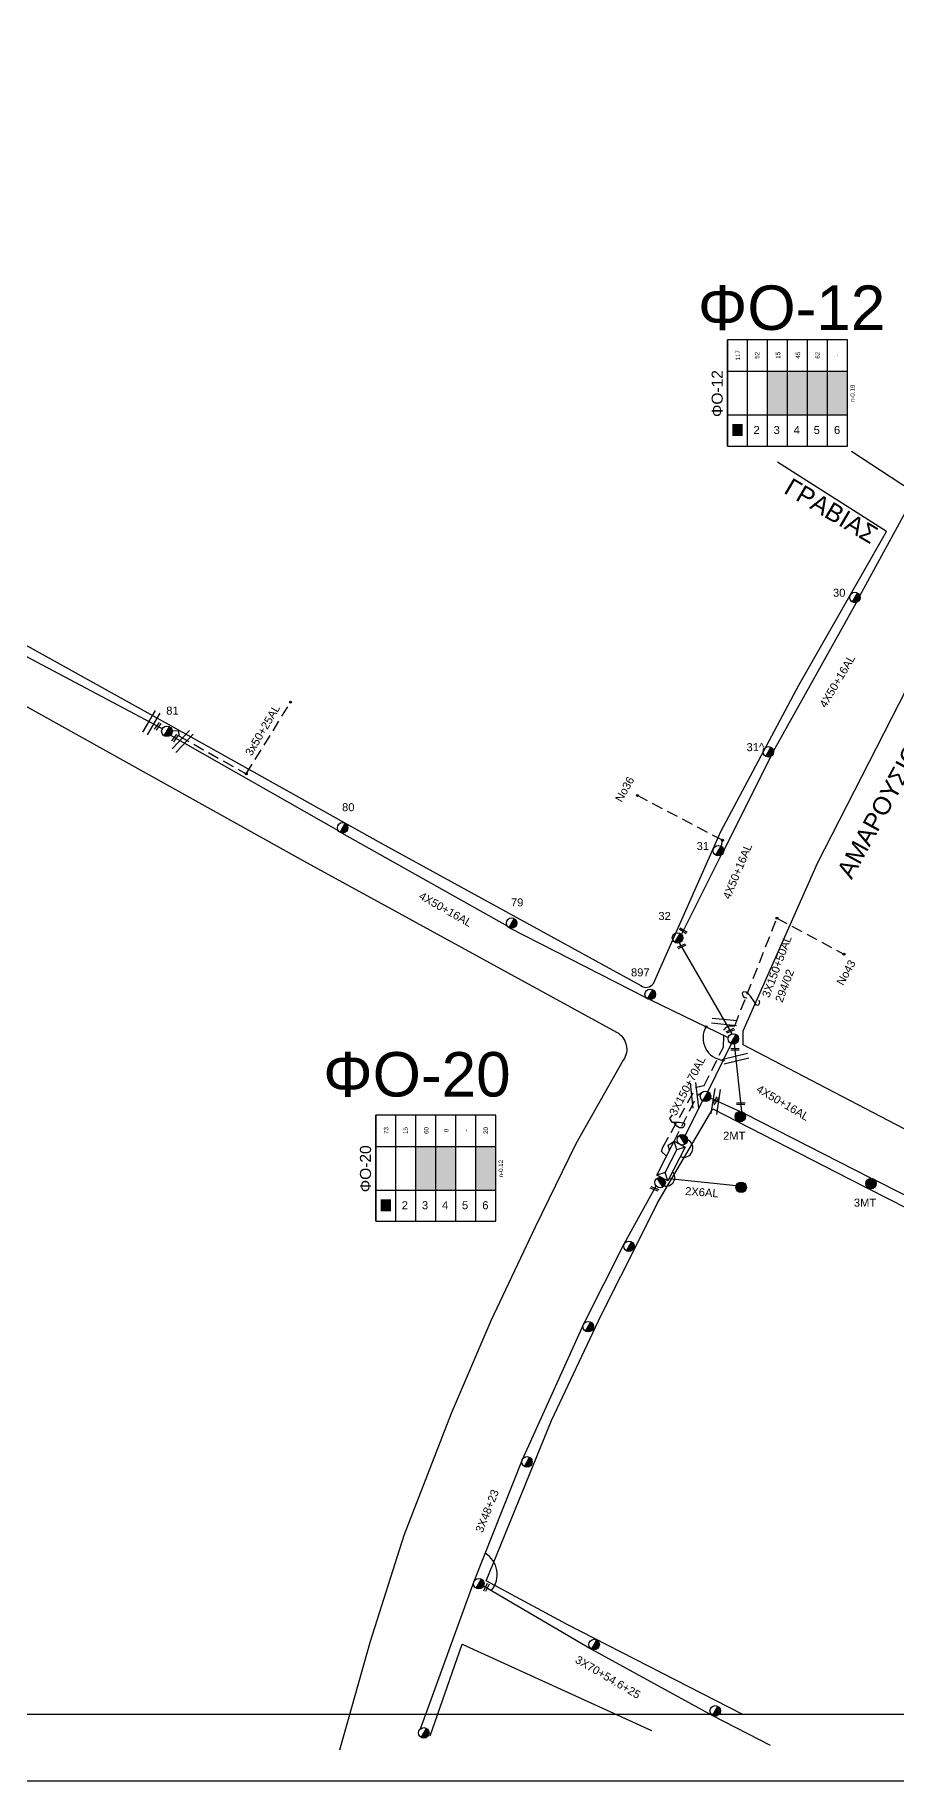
# Model space of a CAD drawing. Header units: millimetres. Extents: x 5016 to 7282, y 2879 to 3911.
# Drawn here: x 5321.5 to 5515.4, y 2878.5 to 3271.3 of the extents above; entities that cross this region are included whole.
import ezdxf
from ezdxf.enums import TextEntityAlignment as Align

# ---------------------------------------------------------------- set-up
doc = ezdxf.new("R2010")
doc.units = ezdxf.units.MM
doc.linetypes.add('DASHED', pattern=[19.05, 12.7, -6.35])
for name, color, linetype in [('Άγνωστα', 7, 'Continuous'), ('Ασφαλειοκιβώτια Χ.Τ 6 αναχωρήσεων', 7, 'Continuous'), ('Ασφαλειοκιβώτια Χ.Τ 9 αναχωρήσεων', 7, 'Continuous'), ('Γέφυρες Εναέριου Δικτύου', 7, 'Continuous'), ('Γυμνά εναέρια ΧΤ και ΦΟΠ (3Φ)   4x50+16AL', 7, 'Continuous'), ('Επιγραφές - Σχήματα', 7, 'Continuous'), ('Καλώδια ΧΤ   2x6AL', 7, 'DASHED'), ('Καλώδια ΧΤ   3x150+50AL', 7, 'DASHED'), ('Μηχανική τομή', 7, 'Continuous'), ('Στύλος Ξύλινος', 7, 'Continuous'), ('Στύλος Ξύλινος @ 1', 7, 'Continuous'), ('Στύλος ΦΜ', 7, 'Continuous'), ('Στύλος ΦΜ @ 1', 7, 'Continuous'), ('Συνδέσεις', 7, 'Continuous'), ('Συνεστραμμένα ΧΤ   3x70+54.6+25 AL', 7, 'SYN_LINE'), ('Τομή', 7, 'Continuous'), ('Υποσταθμός εναέριος 2 στύλων', 7, 'Continuous'), ('Υποσταθμός πόλεως', 7, 'Continuous'), ('Υπόβαθρο ΔΕΗ', 7, 'Continuous'), ('Υπόγεια καλώδια Δικτύου ΧΤ και Παρ. ΧΤ - 3X150+70 AL', 7, 'DASHED')]:
    doc.layers.add(name, color=color, linetype=linetype)
doc.styles.get("Standard").update_dxf_attribs({"font": 'ARIAL.TTF'})
doc.linetypes.add('SYN_LINE', pattern='A,0.5,-0.0001,["/\\/\\/\\/",Standard,S=0.1,R=0,X=0,Y=-0.05],-0.25', length=0.7501)

# ---------------------------------------------------------------- blocks, each defined once
blk = doc.blocks.new('ΥΠΑΡΧΩΝ ΤΣΙΜΕΝΤΕΝΙΟΣ ΣΤΥΛΟΣ')
at = {"layer": 'Στύλος ΦΜ'}
blk.add_hatch(color=7, dxfattribs=at).paths.add_polyline_path([(-1.29, -2.28, 0.574793), (2.62, 0, 0.268822), (1.3, 2.27)])
at = {"layer": 'Στύλος ΦΜ', "color": 7}
blk.add_line((-1.29, -2.28), (1.3, 2.27), dxfattribs=at)
blk.add_circle((0, 0), 2.62, dxfattribs=at)
at = {"layer": 'Στύλος ΦΜ', "flags": 4}
for tag, p in [('ΑΡΙΘΜΟΣ', (-4.68, 8.05)), ('ΤΥΠΟΣ', (-4.91, 3.03))]:
    blk.add_attdef(tag, p, '', height=4, dxfattribs=at)
blk = doc.blocks.new('ΥΠΟΣΤΑΘΜΟΣ ΕΝΑΕΡΙΟΣ ΕΠΙ 2 ΣΤΥΛΩΝ')
at = {"layer": 'Υποσταθμός εναέριος 2 στύλων', "linetype": 'Continuous'}
for points in [[(-11.97, -2.11, 0.574793), (-8.45, -0.07, 0.268822), (-9.64, 1.98)], [(9.68, -2.15, 0.574793), (13.19, -0.1, 0.268822), (12.01, 1.95)]]:
    blk.add_hatch(color=256, dxfattribs=at).paths.add_polyline_path(points)
for p, q in [((-11.97, -2.11), (-9.64, 1.98)), ((9.68, -2.15), (12.01, 1.95))]:
    blk.add_line(p, q, dxfattribs=at)
for centre in [(-10.81, -0.07), (10.84, -0.1)]:
    blk.add_circle(centre, 2.36, dxfattribs=at)
at = {"layer": 'Υποσταθμός πόλεως', "linetype": 'Continuous', "ltscale": 40}
blk.add_lwpolyline([(-8.57, 2.82), (8.57, 2.82), (8.57, -2.82), (-8.57, -2.82)], close=True, dxfattribs=at)
for points in [[(-5.75, 0), (-8.57, 2.82)], [(-8.57, -2.82), (-5.75, 0)], [(-5.75, 0), (5.75, 0)], [(5.75, 0), (8.57, 2.82)], [(8.57, -2.82), (5.75, 0)]]:
    blk.add_lwpolyline(points, dxfattribs=at)
at = {"layer": 'Υποσταθμός εναέριος 2 στύλων', "ltscale": 40, "flags": 1}
for tag, p in [('ΜΕΤΑΣΧΗΜΑΤΙΣΜΟΣ', (14.09, 2.51)), ('ΙΣΧΥΣ', (14.07, -0.28)), ('ΑΡΙΘΜΟΣ', (14.19, -3))]:
    blk.add_attdef(tag, p, '', height=1.8, dxfattribs=at)
blk = doc.blocks.new('ΥΠΑΡΧΩΝ ΞΥΛΙΝΟΣ ΣΤΥΛΟΣ')
at = {"layer": 'Στύλος Ξύλινος'}
h = blk.add_hatch(color=7, dxfattribs=at)
h.paths.add_polyline_path([(-2.62, 0, 0.270008), (-1.29, -2.28), (1.3, 2.27, 0.576266)])
h.paths.add_polyline_path([(-1.29, -2.28, 0.574793), (2.62, 0, 0.268822), (1.3, 2.27)])
at = {"layer": 'Στύλος Ξύλινος', "color": 7}
blk.add_line((-1.29, -2.28), (1.3, 2.27), dxfattribs=at)
blk.add_circle((0, 0), 2.62, dxfattribs=at)
at = {"layer": 'Στύλος Ξύλινος', "flags": 4}
for tag, p in [('ΑΡΙΘΜΟΣ', (-4.91, 8.6)), ('ΤΥΠΟΣ', (-4.85, 3.39))]:
    blk.add_attdef(tag, p, '', height=4, dxfattribs=at)
blk = doc.blocks.new('ΑΣΦΑΛΕΙΟΚΙΒΩΤΙΟ ΥΠΟΣΤΑΘΜΟΥ 6 ΑΝΑΧΩΡΗΣΕΩΝ')
at = {"layer": 'Ασφαλειοκιβώτια Χ.Τ 6 αναχωρήσεων', "ltscale": 40}
for p, q in [((-23.91, 27), (23.91, 27)), ((-9.83, 27), (-9.83, -27)), ((9.83, 27), (9.83, -27)), ((-23.91, 18), (23.91, 18)), ((-23.91, 9), (23.91, 9)), ((-23.91, 0), (23.91, 0)), ((-23.91, -9), (23.91, -9)), ((-23.91, -18), (23.91, -18))]:
    blk.add_line(p, q, dxfattribs=at)
at = {"layer": 'Ασφαλειοκιβώτια Χ.Τ 6 αναχωρήσεων'}
blk.add_lwpolyline([(-23.91, -27), (23.91, -27), (23.91, 27), (-23.91, 27)], close=True, dxfattribs=at)
for s, p in [('1', (-18.47, 23.92)), ('2', (-18.47, 15.35)), ('3', (-18.47, 6.28)), ('4', (-18.47, -2.75)), ('5', (-18.47, -11.76)), ('6', (-18.47, -20.89))]:
    blk.add_text(s, height=3.6, rotation=270, dxfattribs=at).set_placement(p)
at = {"layer": 'Ασφαλειοκιβώτια Χ.Τ 6 αναχωρήσεων', "ltscale": 40}
for tag, height, p in [('ΟΝΟΜΑ', 5, (-0.27, 31.68)), ('ΚΕΙΜΕΝΟ 1', 2, (16.95, 22.41)), ('ΚΕΙΜΕΝΟ 2', 2, (16.95, 13.71)), ('ΚΕΙΜΕΝΟ 3', 2, (16.95, 4.31)), ('ΚΕΙΜΕΝΟ 4', 2, (16.95, -4.67)), ('ΚΕΙΜΕΝΟ 5', 2, (16.95, -13.51)), ('ΚΕΙΜΕΝΟ 6', 2, (16.95, -22.43)), ('ΣΧ', 2, (-0.21, -29.21))]:
    blk.add_attdef(tag, text='', height=height, dxfattribs=at).set_placement(p, align=Align.MIDDLE_CENTER)
blk = doc.blocks.new('ΜΗΧΑΝΙΚΗ ΤΟΜΗ')
at = {"layer": 'Μηχανική τομή', "ltscale": 40}
for p, q in [((-1.89, 0.78), (1.89, 0.78)), ((1.89, 0), (-1.89, 0))]:
    blk.add_line(p, q, dxfattribs=at)
blk = doc.blocks.new('ΤΟΜΗ')
at = {"layer": 'Τομή', "ltscale": 40}
for p, q in [((-5.68, 0), (5.68, 0)), ((5.68, -2.33), (-5.68, -2.33))]:
    blk.add_line(p, q, dxfattribs=at)
blk = doc.blocks.new('_ΣΥΝΔΕΣΗ')
at = {"layer": 'Συνδέσεις', "linetype": 'SYN_LINE', "ltscale": 40}
blk.add_hatch(color=256, dxfattribs=at).paths.add_polyline_path([(0.5, -0.01, 1), (-0.5, -0.01, 1)])
at = {"layer": 'Συνδέσεις'}
blk.add_circle((0, -0.01), 0.5, dxfattribs=at)

msp = doc.modelspace()

# ---------------------------------------------------------------- hatches: boundary and pattern name
at = {"layer": 'Ασφαλειοκιβώτια Χ.Τ 9 αναχωρήσεων', "lineweight": -3}
for color, points in [(27, [(5486.42, 3185.86), (5490.92, 3185.86), (5490.92, 3195.69), (5486.42, 3195.69)]), (30, [(5490.92, 3185.86), (5495.42, 3185.86), (5495.42, 3195.69), (5490.92, 3195.69)]), (62, [(5495.42, 3185.86), (5499.92, 3185.86), (5499.92, 3195.69), (5495.42, 3195.69)]), (2, [(5499.92, 3185.86), (5504.42, 3185.86), (5504.42, 3195.69), (5499.92, 3195.69)]), (173, [(5478.51, 3181.09), (5480.81, 3181.09), (5480.81, 3183.8), (5478.51, 3183.8)]), (6, [(5407.26, 3011.47), (5411.76, 3011.47), (5411.76, 3021.29), (5407.26, 3021.29)]), (85, [(5411.76, 3011.47), (5416.26, 3011.47), (5416.26, 3021.29), (5411.76, 3021.29)]), (5, [(5420.76, 3011.47), (5425.26, 3011.47), (5425.26, 3021.29), (5420.76, 3021.29)]), (30, [(5399.35, 3006.69), (5401.65, 3006.69), (5401.65, 3009.4), (5399.35, 3009.4)])]:
    msp.add_hatch(color=color, dxfattribs=at).paths.add_polyline_path(points)

# ---------------------------------------------------------------- linework, layer by layer
at = {"layer": 'Άγνωστα', "color": 30, "linetype": 'DASHED', "lineweight": -3, "ltscale": 0.2}
msp.add_lwpolyline([(5352.38, 3114.87), (5353.8, 3114.8), (5353.94, 3113.63), (5369.1, 3105.07), (5379.07, 3121.22)], dxfattribs=at)
at = {"layer": 'Άγνωστα', "color": 27, "linetype": 'DASHED', "lineweight": -3, "ltscale": 0.2}
msp.add_lwpolyline([(5476.05, 3088.76), (5476.29, 3090.14), (5457.14, 3100.21)], dxfattribs=at)
at = {"layer": 'Άγνωστα', "color": 5, "lineweight": -3}
msp.add_lwpolyline([(5408.28, 2890.26), (5420.4, 2923.49), (5431.23, 2950.88), (5445.05, 2981.35), (5454.17, 2999.34), (5461.31, 3012.43)], dxfattribs=at)
msp.add_arc((5463.58, 3014.29), 1.94, 257.033, 41.4123, dxfattribs=at)
at = {"layer": 'Γέφυρες Εναέριου Δικτύου', "lineweight": -3}
for centre, radius, start, end in [((5476.91, 3045.66), 5.01, 149.622, 264.5285), ((5419.94, 2924.97), 5.62, 320.939, 58.4563)]:
    msp.add_arc(centre, radius, start, end, dxfattribs=at)
at = {"layer": 'Γυμνά εναέρια ΧΤ και ΦΟΠ (3Φ)   4x50+16AL', "color": 27, "lineweight": -3}
for points in [[(5507.2, 3145.11), (5518.85, 3166.45)], [(5487.76, 3110.2), (5506.46, 3143.66)], [(5476.54, 3087.73), (5487.23, 3109.05)], [(5467.04, 3068.96), (5475.94, 3086.77)], [(5478.48, 3046.61), (5466.63, 3067.1)]]:
    msp.add_lwpolyline(points, dxfattribs=at)
at = {"layer": 'Γυμνά εναέρια ΧΤ και ΦΟΠ (3Φ)   4x50+16AL', "color": 62, "lineweight": -3}
msp.add_lwpolyline([(5350.2, 3115.25), (5312.11, 3135.41)], dxfattribs=at)
at = {"layer": 'Γυμνά εναέρια ΧΤ και ΦΟΠ (3Φ)   4x50+16AL', "color": 30, "lineweight": -3}
for points in [[(5389.81, 3092.29), (5352.09, 3113.75)], [(5427.86, 3070.81), (5390.62, 3091.78)], [(5459.12, 3054.7), (5428.4, 3070.41)], [(5459.93, 3054.31), (5477.59, 3045.78)], [(5478.26, 3044.38), (5472.95, 3033.62)], [(5471.75, 3031.6), (5467.86, 3023.75)]]:
    msp.add_lwpolyline(points, dxfattribs=at)
at = {"layer": 'Γυμνά εναέρια ΧΤ και ΦΟΠ (3Φ)   4x50+16AL', "color": 85, "lineweight": -3}
for points in [[(5480.6, 3029.11), (5479.01, 3044.32)], [(5480.17, 3029.15), (5473.54, 3032.11)], [(5509.68, 3014.1), (5481.28, 3028.6)], [(5551.8, 2992.86), (5510.65, 3013.65)]]:
    msp.add_lwpolyline(points, dxfattribs=at)
at = {"layer": 'Γυμνά εναέρια ΧΤ και ΦΟΠ (3Φ)   4x50+16AL', "color": 30, "lineweight": -3}
msp.add_arc((5467.56, 3020.88), 2.04, 247.8125, 66.0366, dxfattribs=at)
at = {"layer": 'Επιγραφές - Σχήματα', "lineweight": -3}
for points in [[(5015.89, 3904.96), (7057.63, 3904.96), (7057.63, 2878.51), (5015.89, 2878.51)], [(5030.89, 3889.96), (7042.63, 3889.96), (7042.63, 2893.51), (5030.89, 2893.51)]]:
    msp.add_lwpolyline(points, close=True, dxfattribs=at)
for points in [[(5484.49, 3054.16), (5484.61, 3053.6), (5484.27, 3052.99), (5483.96, 3053.05), (5483.44, 3053.87), (5482.58, 3055.1), (5482.21, 3055.47), (5481.57, 3055.96), (5480.97, 3056.02), (5480.74, 3055.72), (5480.86, 3055.18), (5481.17, 3054.77), (5481.73, 3054.71)], [(5464.98, 3028.39), (5464.35, 3027.53), (5464.9, 3026.77), (5465.55, 3026.7), (5466.61, 3026.72), (5467.76, 3026.53), (5467.73, 3026.03), (5467.49, 3025.62), (5467.19, 3025.43), (5466.6, 3025.46), (5466.02, 3025.83), (5465.5, 3026.53), (5465.55, 3026.7)]]:
    msp.add_lwpolyline(points, dxfattribs=at)
at = {"layer": 'Καλώδια ΧΤ   2x6AL', "color": 5, "linetype": 'SYN_LINE', "lineweight": -3, "ltscale": 20}
msp.add_lwpolyline([(5464.26, 3014.07), (5479.38, 3012.5)], dxfattribs=at)
at = {"layer": 'Καλώδια ΧΤ   3x150+50AL', "color": 6, "lineweight": -3, "ltscale": 0.2}
msp.add_lwpolyline([(5463.66, 3019.06), (5462.56, 3020.11), (5462.86, 3021.11), (5470.36, 3034.6), (5472.15, 3034.97), (5476.48, 3043.64), (5476.66, 3047.5), (5477.15, 3048.07), (5477.85, 3048.39), (5479.02, 3048.42), (5488.54, 3072.63), (5503.62, 3064.51)], dxfattribs=at)
at = {"layer": 'Συνεστραμμένα ΧΤ   3x70+54.6+25 AL', "color": 5, "linetype": 'SYN_LINE', "lineweight": -3, "ltscale": 20}
msp.add_lwpolyline([(5422.51, 2922.46), (5446.81, 2908.21), (5474.06, 2893.28), (5487.02, 2886.62)], dxfattribs=at)
at = {"layer": 'Υπόβαθρο ΔΕΗ', "lineweight": -3}
for points in [[(5505.31, 3177.65), (5518.8, 3168.82), (5524, 3178.24), (5551.3, 3226.03), (5566.03, 3251.59), (5565.79, 3252.81), (5564.61, 3253.94), (5488.61, 3302.97)], [(5480.82, 2893.51), (5441.32, 2913.75), (5423.09, 2923.52), (5437.79, 2959.6), (5448.98, 2983.32), (5457.92, 3000.99), (5461.54, 3008.4), (5474.13, 3029.73), (5504.78, 3014), (5592.12, 2969.61), (5728.2, 2888.39)], [(5410.5, 2888.72), (5417.71, 2909.31), (5417.71, 2909.31), (5460.31, 2889.92)]]:
    msp.add_lwpolyline(points, dxfattribs=at)
for points in [[(5145.73, 3295), (5114.52, 3244.06), (5149.02, 3225.55), (5206.65, 3195.11), (5239.33, 3177.1), (5272.48, 3159.68), (5300.14, 3144.75), (5351.5, 3116.26), (5399.46, 3089.51), (5457.92, 3057.47, 0.442474), (5460.73, 3057.95), (5475.93, 3092.14), (5493.46, 3125.06), (5513.17, 3159.63), (5488.66, 3175.17)], [(5566.54, 3066.28), (5625.5, 3034.42), (5596.25, 2983.97), (5480.9, 3044.1), (5480.95, 3047.29), (5497.66, 3084.98), (5517.65, 3123.98), (5541.81, 3164.12), (5565.46, 3204.64), (5587.81, 3243.06, -0.402763), (5592.37, 3244.45), (5642.01, 3225.34), (5697.75, 3203.66), (5755.64, 3181.17)], [(5315.76, 2922.86), (5245.47, 2965.61), (5172.15, 3010.69), (5123.99, 3039.61), (5090.64, 3060.09), (5106.6, 3081.84), (5131.56, 3116.8), (5163.21, 3159.41), (5188.07, 3192.3), (5269.19, 3147.68), (5271.42, 3147.29), (5317.74, 3121.29), (5381.95, 3085.5), (5452.44, 3046.98, -0.445183), (5453.95, 3040.66), (5443.3, 3021.83), (5434.09, 3003.15), (5424.12, 2982.02), (5415.18, 2961.21), (5404.56, 2933.79), (5396.97, 2909.94), (5390.08, 2885.48)]]:
    msp.add_lwpolyline(points, format="xyb", dxfattribs=at)
at = {"layer": 'Υπόγεια καλώδια Δικτύου ΧΤ και Παρ. ΧΤ - 3X150+70 AL', "color": 85, "lineweight": -3, "ltscale": 0.2}
msp.add_lwpolyline([(5464.38, 3020.45), (5464.02, 3021.55), (5465.4, 3022.43), (5470.63, 3032.82), (5471.64, 3033.41)], dxfattribs=at)

# ---------------------------------------------------------------- block references
at = {"layer": 'Ασφαλειοκιβώτια Χ.Τ 9 αναχωρήσεων', "lineweight": -3, "xscale": 0.5, "yscale": 0.5, "zscale": 0.5, "rotation": 90}
for p, values in [((5490.92, 3190.77), {'ΟΝΟΜΑ': 'ΦΟ-12', 'ΣΧ': 'n-0.19', 'ΚΕΙΜΕΝΟ 2': '52', 'ΚΕΙΜΕΝΟ 1': '117', 'ΚΕΙΜΕΝΟ 3': '15', 'ΚΕΙΜΕΝΟ 4': '45', 'ΚΕΙΜΕΝΟ 5': '62', 'ΚΕΙΜΕΝΟ 6': '-'}), ((5411.76, 3016.38), {'ΟΝΟΜΑ': 'ΦΟ-20', 'ΣΧ': 'n-0.12', 'ΚΕΙΜΕΝΟ 2': '15', 'ΚΕΙΜΕΝΟ 1': '73', 'ΚΕΙΜΕΝΟ 3': '60', 'ΚΕΙΜΕΝΟ 4': '0', 'ΚΕΙΜΕΝΟ 5': '-', 'ΚΕΙΜΕΝΟ 6': '20'})]:
    msp.add_blockref('ΑΣΦΑΛΕΙΟΚΙΒΩΤΙΟ ΥΠΟΣΤΑΘΜΟΥ 6 ΑΝΑΧΩΡΗΣΕΩΝ', p, dxfattribs=at).add_auto_attribs(values)
at = {"layer": 'Μηχανική τομή', "lineweight": -3}
for p, xscale, yscale, zscale, rotation in [((5349, 3115.88), 0.4999999999999527, 0.4999999999999527, 0.4999999999999527, 234.6323820978962), ((5352.91, 3113.28), 0.4999999999999527, 0.4999999999999527, 0.4999999999999527, 234.6323820978962), ((5467.53, 3069.95), 0.5000000000001369, 0.5000000000001369, 0.5000000000001369, 147.986717024822), ((5466.98, 3066.48), 0.5000000000002118, 0.5000000000002118, 0.5000000000002118, 204.2497235329643), ((5477.98, 3047.47), 0.5000000000002118, 0.5000000000002118, 0.5000000000002118, 204.2497235329643), ((5479.11, 3043.34), 0.5000000000000279, 0.5000000000000279, 0.5000000000000279, 179.4857144791619), ((5474.54, 3031.66), 0.5000000000000312, 0.5000000000000312, 0.5000000000000312, 235.6329405024447), ((5480.4, 3031.06), 0.5000000000000279, 0.5000000000000279, 0.5000000000000279, 179.4857144791619), ((5461.04, 3011.91), 0.4999999999998573, 0.4999999999998573, 0.4999999999998573, 158.0541433460724), ((5423.34, 2921.98), 0.499999999999937, 0.499999999999937, 0.499999999999937, 64.64610908161983)]:
    msp.add_blockref('ΜΗΧΑΝΙΚΗ ΤΟΜΗ', p, dxfattribs=dict(at, xscale=xscale, yscale=yscale, zscale=zscale, rotation=rotation))
at = {"layer": 'Στύλος Ξύλινος @ 1', "lineweight": -3, "ltscale": 40}
ref = msp.add_blockref('ΥΠΑΡΧΩΝ ΞΥΛΙΝΟΣ ΣΤΥΛΟΣ', (5480.28, 3027.98), dxfattribs=dict(at, xscale=0.4499999999998181, yscale=0.4499999999998181, zscale=0.4499999999998181))
ref.add_attrib('ΤΥΠΟΣ', '2MT', (5476.41, 3022.78), dxfattribs={"layer": 'Στύλος Ξύλινος', "height": 1.8, "flags": 4})
at = {"layer": 'Στύλος Ξύλινος @ 1', "lineweight": -3, "ltscale": 40, "xscale": 0.4499999999998181, "yscale": 0.4499999999998181, "zscale": 0.4499999999998181}
msp.add_blockref('ΥΠΑΡΧΩΝ ΞΥΛΙΝΟΣ ΣΤΥΛΟΣ', (5480.48, 3012.07), dxfattribs=at)
at = {"layer": 'Στύλος Ξύλινος @ 1', "lineweight": -3, "ltscale": 40}
ref = msp.add_blockref('ΥΠΑΡΧΩΝ ΞΥΛΙΝΟΣ ΣΤΥΛΟΣ', (5509.72, 3012.92), dxfattribs=dict(at, xscale=0.4499999999998181, yscale=0.4499999999998181, zscale=0.4499999999998181))
ref.add_attrib('ΤΥΠΟΣ', '3MT', (5505.84, 3007.73), dxfattribs={"layer": 'Στύλος Ξύλινος', "height": 1.8, "flags": 4})
at = {"layer": 'Στύλος ΦΜ @ 1', "lineweight": -3, "ltscale": 40}
ref = msp.add_blockref('ΥΠΑΡΧΩΝ ΤΣΙΜΕΝΤΕΝΙΟΣ ΣΤΥΛΟΣ', (5506.07, 3144.77), dxfattribs=dict(at, xscale=0.4499999999998181, yscale=0.4499999999998181, zscale=0.4499999999998181))
ref.add_attrib('ΤΥΠΟΣ', '30', (5501.15, 3144.93), dxfattribs={"layer": 'Στύλος ΦΜ', "height": 1.8, "flags": 4})
ref = msp.add_blockref('ΥΠΑΡΧΩΝ ΤΣΙΜΕΝΤΕΝΙΟΣ ΣΤΥΛΟΣ', (5351.22, 3114.66), dxfattribs=dict(at, xscale=0.4499999999998181, yscale=0.4499999999998181, zscale=0.4499999999998181))
ref.add_attrib('ΤΥΠΟΣ', '81', (5351.07, 3118.41), dxfattribs={"layer": 'Στύλος ΦΜ', "height": 1.8, "flags": 4})
ref = msp.add_blockref('ΥΠΑΡΧΩΝ ΤΣΙΜΕΝΤΕΝΙΟΣ ΣΤΥΛΟΣ', (5486.6, 3110.04), dxfattribs=dict(at, xscale=0.4499999999998181, yscale=0.4499999999998181, zscale=0.4499999999998181))
ref.add_attrib('ΤΥΠΟΣ', '31^ ', (5481.68, 3110.19), dxfattribs={"layer": 'Στύλος ΦΜ', "height": 1.8, "flags": 4})
ref = msp.add_blockref('ΥΠΑΡΧΩΝ ΤΣΙΜΕΝΤΕΝΙΟΣ ΣΤΥΛΟΣ', (5390.79, 3092.95), dxfattribs=dict(at, xscale=0.4499999999998181, yscale=0.4499999999998181, zscale=0.4499999999998181))
ref.add_attrib('ΤΥΠΟΣ', '80', (5390.65, 3096.69), dxfattribs={"layer": 'Στύλος ΦΜ', "height": 1.8, "flags": 4})
ref = msp.add_blockref('ΥΠΑΡΧΩΝ ΤΣΙΜΕΝΤΕΝΙΟΣ ΣΤΥΛΟΣ', (5475.37, 3087.8), dxfattribs=dict(at, xscale=0.4499999999998181, yscale=0.4499999999998181, zscale=0.4499999999998181))
ref.add_attrib('ΤΥΠΟΣ', '31', (5470.45, 3087.95), dxfattribs={"layer": 'Στύλος ΦΜ', "height": 1.8, "flags": 4})
ref = msp.add_blockref('ΥΠΑΡΧΩΝ ΤΣΙΜΕΝΤΕΝΙΟΣ ΣΤΥΛΟΣ', (5428.81, 3071.52), dxfattribs=dict(at, xscale=0.4499999999998181, yscale=0.4499999999998181, zscale=0.4499999999998181))
ref.add_attrib('ΤΥΠΟΣ', '79', (5428.66, 3075.27), dxfattribs={"layer": 'Στύλος ΦΜ', "height": 1.8, "flags": 4})
ref = msp.add_blockref('ΥΠΑΡΧΩΝ ΤΣΙΜΕΝΤΕΝΙΟΣ ΣΤΥΛΟΣ', (5466.16, 3068.18), dxfattribs=dict(at, xscale=0.4499999999998181, yscale=0.4499999999998181, zscale=0.4499999999998181))
ref.add_attrib('ΤΥΠΟΣ', '32', (5461.84, 3072.22), dxfattribs={"layer": 'Στύλος ΦΜ', "height": 1.8, "flags": 4})
ref = msp.add_blockref('ΥΠΑΡΧΩΝ ΤΣΙΜΕΝΤΕΝΙΟΣ ΣΤΥΛΟΣ', (5460, 3055.49), dxfattribs=dict(at, xscale=0.4499999999998181, yscale=0.4499999999998181, zscale=0.4499999999998181))
ref.add_attrib('ΤΥΠΟΣ', '897', (5455.68, 3059.53), dxfattribs={"layer": 'Στύλος ΦΜ', "height": 1.8, "flags": 4})
at = {"layer": 'Στύλος ΦΜ @ 1', "lineweight": -3, "ltscale": 40, "xscale": 0.4499999999998181, "yscale": 0.4499999999998181, "zscale": 0.4499999999998181}
for p in [(5478.72, 3045.46), (5472.45, 3032.55), (5455.22, 2998.82), (5446.05, 2980.73), (5432.27, 2950.32), (5421.43, 2922.92), (5447.39, 2909.23), (5474.64, 2894.31), (5409.04, 2889.36)]:
    msp.add_blockref('ΥΠΑΡΧΩΝ ΤΣΙΜΕΝΤΕΝΙΟΣ ΣΤΥΛΟΣ', p, dxfattribs=at)
at = {"layer": 'Συνδέσεις', "lineweight": -3, "xscale": 0.4499999999998181, "yscale": 0.4499999999998181, "zscale": 0.4499999999998181}
for p in [(5379.07, 3121.22), (5369.1, 3105.07), (5457.14, 3100.21), (5476.29, 3090.14), (5488.54, 3072.63), (5503.62, 3064.51), (5472.59, 3048.2), (5476.44, 3040.68)]:
    msp.add_blockref('_ΣΥΝΔΕΣΗ', p, dxfattribs=at)
at = {"layer": 'Τομή', "lineweight": -3}
for p, xscale, yscale, zscale, rotation in [((5348.21, 3116.3), 0.4999999999997617, 0.4999999999997617, 0.4999999999997617, 239.8352720605406), ((5355.21, 3111.97), 0.4999999999997953, 0.4999999999997953, 0.4999999999997953, 226.4879186766777), ((5476.64, 3048.71), 0.4999999999997474, 0.4999999999997474, 0.4999999999997474, 174.1778640039107), ((5479.41, 3040.45), 0.4999999999997658, 0.4999999999997658, 0.4999999999997658, 193.4169047044822), ((5470.53, 3032.8), 0.4999999999998031, 0.4999999999998031, 0.4999999999998031, 276.5160660646904), ((5475.35, 3031.3), 0.4999999999998267, 0.4999999999998267, 0.4999999999998267, 261.1009200502144)]:
    msp.add_blockref('ΤΟΜΗ', p, dxfattribs=dict(at, xscale=xscale, yscale=yscale, zscale=zscale, rotation=rotation))
at = {"layer": 'Υποσταθμός εναέριος 2 στύλων', "lineweight": -3, "xscale": 0.5000000000000873, "yscale": 0.5000000000000873, "zscale": 0.5000000000000873, "rotation": 62.72120005632054}
msp.add_blockref('ΥΠΟΣΤΑΘΜΟΣ ΕΝΑΕΡΙΟΣ ΕΠΙ 2 ΣΤΥΛΩΝ', (5464.69, 3017.98), dxfattribs=at)

# ---------------------------------------------------------------- texts
at = {"layer": 'Γυμνά εναέρια ΧΤ και ΦΟΠ (3Φ)   4x50+16AL', "color": 7, "lineweight": -3, "char_height": 1.8, "attachment_point": 1}
for s, insert, width, rotation in [('4X50+16AL', (5497.98, 3120.7), 20.2596, 59.5681), ('4X50+16AL', (5476.27, 3077.4), 168.3718, 67.4178), ('4X50+16AL', (5408.66, 3078.65), 168.3718, 330.4876), ('4X50+16AL', (5484.63, 3035.23), 168.3718, 329.4871), ('3X70+54.6+25', (5443.86, 2906.85), 168.3718, 329.4871)]:
    msp.add_mtext(s, dxfattribs=dict(at, insert=insert, width=width, rotation=rotation))
at = {"layer": 'Επιγραφές - Σχήματα', "color": 7, "lineweight": -3, "char_height": 10, "attachment_point": 1}
for s, insert, width in [('ΦΟ-12', (5470.73, 3214.95), 47.3307), ('ΦΟ-20', (5386.39, 3042.5), 168.3718)]:
    msp.add_mtext(s, dxfattribs=dict(at, insert=insert, width=width))
at = {"layer": 'Επιγραφές - Σχήματα', "color": 7, "lineweight": -3, "width": 168.3718, "attachment_point": 1}
for s, insert, char_height, rotation in [('ΓΡΑΒΙΑΣ', (5491.87, 3171.83), 4, 329.4252), ('ΑΜΑΡΟΥΣΙΟΥ- ΧΑΛΑΝΔΡΙΟΥ', (5501.83, 3083.08), 4, 61.4005), ('3x50+25AL', (5368.73, 3109.87), 1.8, 59.4061), ('No36', (5452, 3099.45), 1.8, 60.5842), ('294/02', (5488.06, 3054.13), 1.8, 69.5106), ('No43', (5501.84, 3058.23), 1.8, 60.5842), ('3X48+23', (5420.59, 2934.89), 1.8, 68.294)]:
    msp.add_mtext(s, dxfattribs=dict(at, insert=insert, char_height=char_height, rotation=rotation))
at = {"layer": 'Καλώδια ΧΤ   2x6AL', "color": 7, "lineweight": -3, "insert": (5467.95, 3012.17), "char_height": 1.8, "width": 168.3718, "attachment_point": 1, "rotation": 355.5698}
msp.add_mtext('2X6AL', dxfattribs=at)
at = {"layer": 'Καλώδια ΧΤ   3x150+50AL', "color": 7, "lineweight": -3, "insert": (5485.1, 3055.21), "char_height": 1.8, "width": 168.3718, "attachment_point": 1, "rotation": 69.5106}
msp.add_mtext('3X150+50AL', dxfattribs=at)
at = {"layer": 'Υπόγεια καλώδια Δικτύου ΧΤ και Παρ. ΧΤ - 3X150+70 AL', "color": 7, "lineweight": -3, "insert": (5464.19, 3028.84), "char_height": 1.8, "width": 168.3718, "attachment_point": 1, "rotation": 62.4609}
msp.add_mtext('3X150+70AL', dxfattribs=at)

doc.saveas('drawing.dxf')
